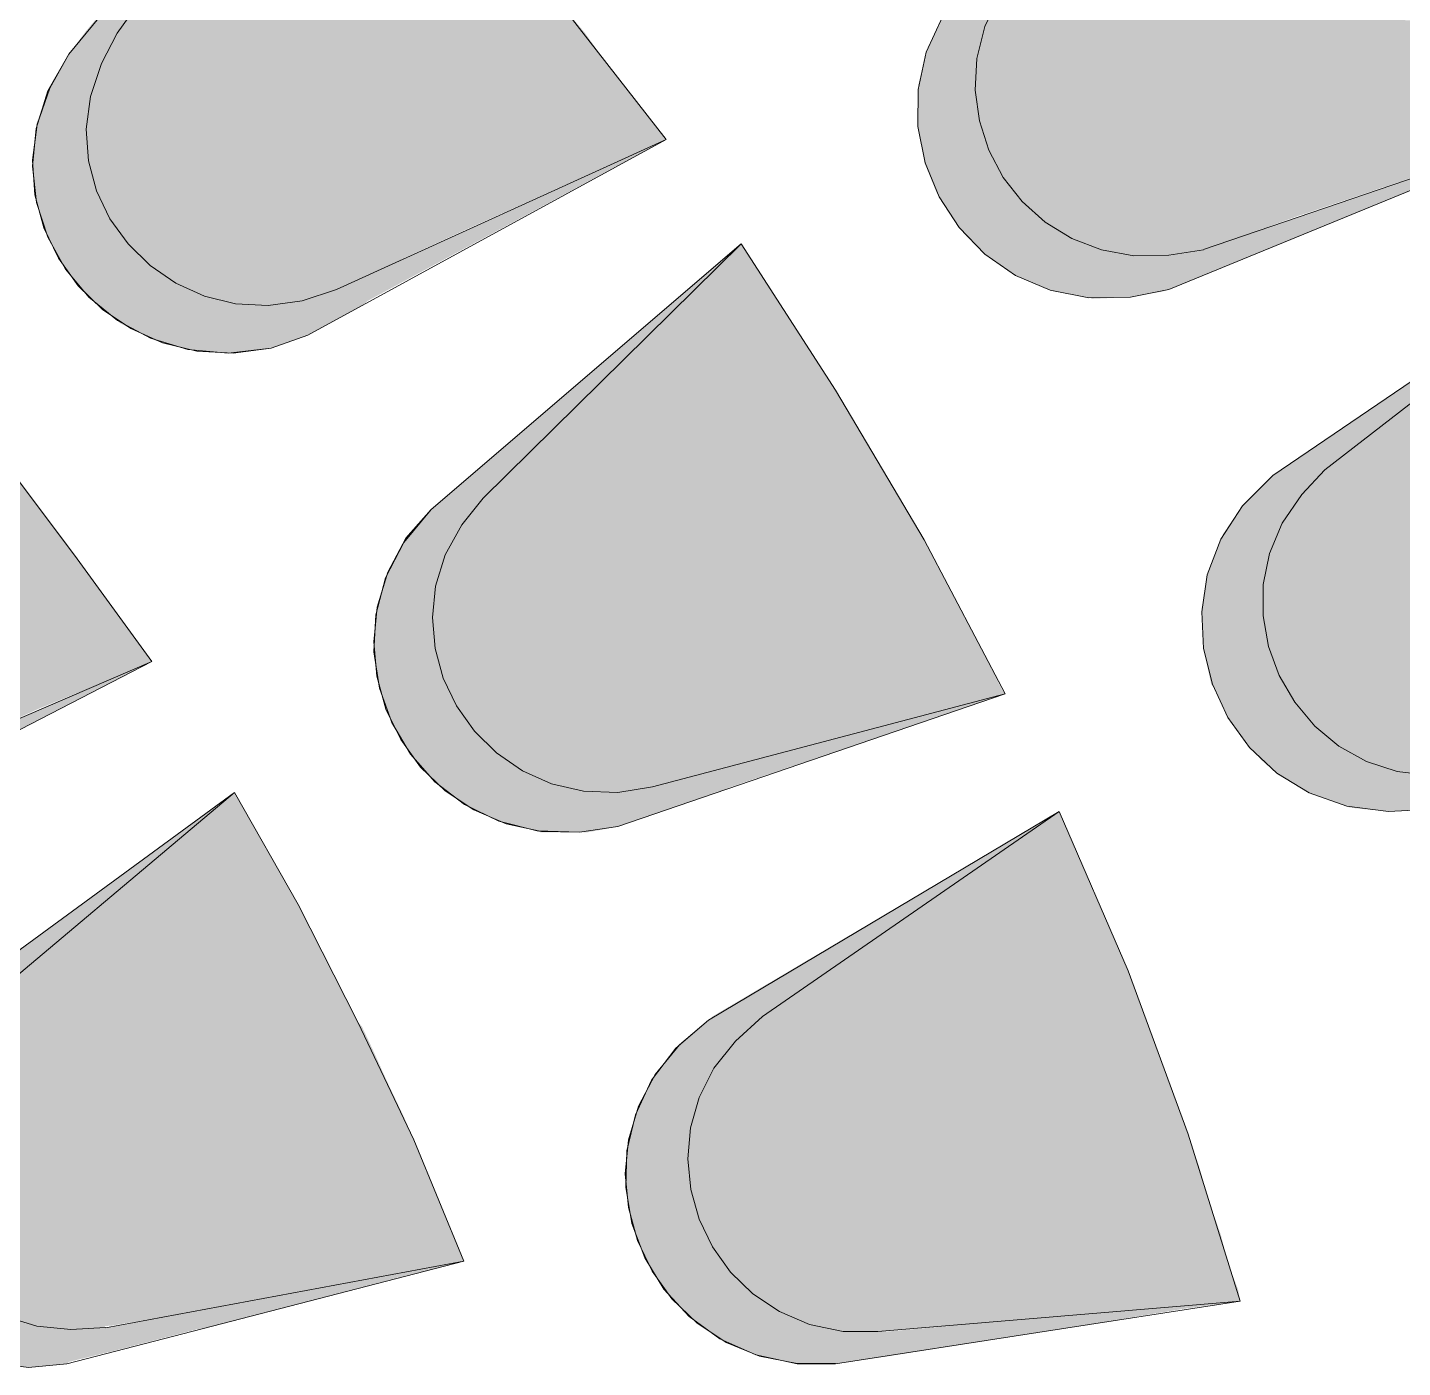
# Model space of a CAD drawing. Extents: x 0 to 245, y -13 to 205.
# Drawn here: x 196.26 to 218.05, y 118.56 to 139.79 of the extents above; entities that cross this region are included whole.
import ezdxf

# ---------------------------------------------------------------- set-up
doc = ezdxf.new("R2010")
doc.units = 0
doc.layers.add('FILL', color=8, linetype='Continuous')
doc.layers.add('GEOMETRY', color=7, linetype='Continuous')

msp = doc.modelspace()

# ---------------------------------------------------------------- hatches: boundary and pattern name
at = {"layer": 'FILL'}
for points in [[(216.362, 145.257), (211.173, 140.507), (210.765, 139.967), (210.502, 139.394), (210.375, 138.805), (210.373, 138.217), (210.488, 137.645), (210.709, 137.107), (211.027, 136.619), (211.433, 136.198), (211.916, 135.861), (212.468, 135.624), (213.079, 135.504), (213.738, 135.518), (214.346, 135.638)], [(201.01, 144.325), (196.92, 139.364), (196.589, 138.783), (196.4, 138.188), (196.343, 137.593), (196.408, 137.013), (196.585, 136.464), (196.864, 135.959), (197.235, 135.515), (197.689, 135.145), (198.214, 134.864), (198.802, 134.688), (199.442, 134.631), (200.124, 134.707), (200.705, 134.914)], [(201.01, 144.325), (197.163, 139.696), (197.683, 139.696)], [(201.01, 144.325), (197.683, 139.696)], [(206.381, 138.013), (204.671, 140.206), (202.902, 142.312), (201.01, 144.325)], [(211.997, 140.747), (211.662, 140.298), (211.431, 139.801), (211.306, 139.296), (211.28, 138.794), (211.345, 138.306), (211.496, 137.842), (211.724, 137.413), (212.024, 137.03), (212.388, 136.704), (212.809, 136.445), (213.28, 136.264), (213.795, 136.172), (214.347, 136.179), (214.896, 136.268)], [(211.662, 140.298), (211.418, 139.786), (219.995, 139.786)], [(198.08, 140.207), (197.684, 139.696), (205.1, 139.696)], [(198.08, 140.207), (204.672, 140.207), (205.1, 139.696)], [(197.165, 139.696), (196.921, 139.364), (197.5, 139.364)], [(197.165, 139.696), (197.684, 139.696), (197.5, 139.364)], [(197.683, 139.696), (197.439, 139.214), (197.261, 138.693), (197.194, 138.177), (197.229, 137.676), (197.358, 137.199), (197.57, 136.757), (197.857, 136.36), (198.208, 136.017), (198.616, 135.737), (199.069, 135.532), (199.56, 135.41), (200.078, 135.382), (200.614, 135.457), (201.162, 135.637)], [(197.683, 139.696), (197.41, 139.184), (205.465, 139.184)], [(197.683, 139.696), (205.099, 139.696), (205.465, 139.184)], [(210.684, 139.786), (210.532, 139.485), (211.357, 139.485)], [(210.684, 139.786), (211.417, 139.786), (211.357, 139.485)], [(211.418, 139.786), (211.296, 139.245), (220.3, 139.245)], [(211.418, 139.786), (219.995, 139.786), (220.3, 139.245)], [(210.532, 139.486), (210.471, 139.246), (211.296, 139.246)], [(210.532, 139.486), (211.357, 139.486), (211.296, 139.246)], [(196.921, 139.364), (196.616, 138.824), (196.42, 138.251), (196.345, 137.684), (196.383, 137.135), (196.522, 136.613), (196.754, 136.131), (197.067, 135.697), (197.454, 135.322), (197.902, 135.018), (198.404, 134.794), (198.948, 134.66), (199.525, 134.628), (200.125, 134.707), (200.706, 134.914)], [(196.829, 139.214), (196.616, 138.824), (197.318, 138.824)], [(196.921, 139.364), (196.829, 139.214), (197.44, 139.214)], [(196.829, 139.214), (197.439, 139.214), (197.318, 138.824)], [(196.921, 139.364), (197.5, 139.364), (197.44, 139.214)], [(210.471, 139.245), (210.379, 138.884), (211.295, 138.884)], [(210.471, 139.245), (211.295, 139.245), (211.295, 138.884)], [(211.296, 139.245), (211.296, 138.704), (220.635, 138.704)], [(211.296, 139.245), (220.3, 139.245), (220.635, 138.704)], [(197.41, 139.185), (197.257, 138.674), (205.863, 138.674)], [(197.41, 139.185), (205.466, 139.185), (205.863, 138.674)], [(196.616, 138.824), (196.554, 138.674), (197.257, 138.674)], [(196.616, 138.824), (197.318, 138.824), (197.257, 138.674)], [(210.38, 138.884), (210.38, 138.704), (211.296, 138.704)], [(210.38, 138.884), (211.296, 138.884), (211.296, 138.704)], [(196.554, 138.674), (196.402, 138.253), (197.225, 138.253)], [(196.554, 138.674), (197.256, 138.674), (197.225, 138.253)], [(197.256, 138.674), (197.194, 138.134), (206.288, 138.134)], [(197.256, 138.674), (205.862, 138.674), (206.288, 138.134)], [(210.38, 138.704), (210.38, 138.282), (211.358, 138.282)], [(210.38, 138.704), (211.296, 138.704), (211.358, 138.282)], [(211.296, 138.704), (211.358, 138.312), (220.879, 138.312)], [(211.296, 138.704), (220.635, 138.704), (220.879, 138.312)], [(196.402, 138.134), (196.341, 137.653), (197.256, 137.653)], [(196.402, 138.253), (196.402, 138.134), (197.195, 138.134)], [(196.402, 138.253), (197.225, 138.253), (197.195, 138.134)], [(196.402, 138.134), (197.195, 138.134), (197.256, 137.653)], [(197.195, 138.134), (197.225, 138.013), (206.382, 138.013)], [(197.195, 138.134), (206.289, 138.134), (206.382, 138.013)], [(210.38, 138.282), (210.38, 138.163), (211.388, 138.163)], [(210.38, 138.282), (211.358, 138.282), (211.388, 138.163)], [(210.38, 138.163), (210.472, 137.682), (211.57, 137.682)], [(210.38, 138.163), (211.388, 138.163), (211.57, 137.682)], [(211.357, 138.314), (211.387, 138.164), (220.421, 138.164)], [(211.357, 138.314), (220.878, 138.314), (220.421, 138.164)], [(211.387, 138.163), (211.57, 137.652), (218.924, 137.652)], [(211.387, 138.163), (220.421, 138.163), (218.924, 137.652)], [(220.879, 138.313), (214.347, 135.638)], [(220.787, 138.282), (214.896, 136.268), (215.904, 136.268)], [(220.879, 138.313), (214.897, 136.269)], [(220.787, 138.282), (220.818, 138.282), (215.904, 136.268)], [(197.225, 138.013), (197.256, 137.562), (205.374, 137.562)], [(197.225, 138.013), (206.381, 138.013), (205.374, 137.562)], [(206.381, 138.013), (200.705, 134.914)], [(206.381, 138.013), (201.162, 135.638)], [(206.381, 138.013), (205.587, 137.653), (205.709, 137.653)], [(210.471, 137.682), (210.471, 137.653), (211.57, 137.653)], [(210.471, 137.682), (211.57, 137.682), (211.57, 137.653)], [(196.342, 137.653), (196.372, 137.592), (197.257, 137.592)], [(196.342, 137.653), (197.257, 137.653), (197.257, 137.592)], [(196.372, 137.592), (196.402, 137.05), (197.41, 137.05)], [(196.372, 137.592), (197.257, 137.592), (197.41, 137.05)], [(197.256, 137.562), (197.439, 137.05), (204.245, 137.05)], [(197.256, 137.562), (205.374, 137.562), (204.245, 137.05)], [(205.588, 137.653), (201.163, 135.638), (201.987, 135.638)], [(205.588, 137.653), (205.71, 137.653), (201.987, 135.638)], [(210.471, 137.653), (210.655, 137.201), (211.874, 137.201)], [(210.471, 137.653), (211.57, 137.653), (211.874, 137.201)], [(211.57, 137.653), (211.875, 137.201), (217.583, 137.201)], [(211.57, 137.653), (218.924, 137.653), (217.583, 137.201)], [(196.402, 137.05), (197.41, 137.05)], [(196.402, 137.05), (197.41, 137.05)], [(196.402, 137.05), (196.554, 136.57), (197.683, 136.57)], [(196.402, 137.05), (197.41, 137.05), (197.683, 136.57)], [(197.439, 137.05), (197.713, 136.57), (203.176, 136.57)], [(197.439, 137.05), (204.246, 137.05), (203.176, 136.57)], [(210.655, 137.2), (210.684, 137.139), (211.935, 137.139)], [(210.655, 137.2), (211.875, 137.2), (211.935, 137.139)], [(210.684, 137.14), (210.898, 136.811), (212.273, 136.811)], [(210.684, 137.14), (211.935, 137.14), (212.273, 136.811)], [(211.875, 137.2), (212.273, 136.81), (216.422, 136.81)], [(211.875, 137.2), (217.583, 137.2), (216.422, 136.81)], [(210.899, 136.811), (211.019, 136.63), (212.546, 136.63)], [(210.899, 136.811), (212.273, 136.811), (212.546, 136.63)], [(212.273, 136.811), (212.73, 136.48), (215.506, 136.48)], [(212.273, 136.811), (216.421, 136.811), (215.506, 136.48)], [(211.019, 136.63), (211.142, 136.48), (212.73, 136.48)], [(211.019, 136.63), (212.546, 136.63), (212.73, 136.48)], [(221.795, 136.63), (215.996, 132.692), (215.513, 132.213), (215.169, 131.682), (214.956, 131.116), (214.868, 130.533), (214.897, 129.95), (215.038, 129.385), (215.282, 128.857), (215.624, 128.382), (216.056, 127.978), (216.572, 127.663), (217.165, 127.455), (217.828, 127.372), (218.438, 127.401)], [(221.795, 136.63), (216.149, 132.781), (216.82, 132.781)], [(221.795, 136.63), (216.82, 132.781)], [(196.554, 136.57), (196.584, 136.48), (197.775, 136.48)], [(196.554, 136.57), (197.683, 136.57), (197.775, 136.48)], [(196.585, 136.48), (196.768, 136.149), (198.05, 136.149)], [(196.585, 136.48), (197.775, 136.48), (198.05, 136.149)], [(197.714, 136.57), (198.08, 136.149), (202.261, 136.149)], [(197.714, 136.57), (203.177, 136.57), (202.261, 136.149)], [(211.142, 136.48), (211.357, 136.269), (213.247, 136.269)], [(211.142, 136.48), (212.73, 136.48), (213.247, 136.269)], [(212.73, 136.48), (213.248, 136.269), (214.897, 136.269)], [(212.73, 136.48), (215.506, 136.48), (214.897, 136.269)], [(198.233, 129.745), (197.011, 131.429), (195.76, 133.082), (194.418, 134.644), (193.014, 136.179)], [(207.572, 136.36), (202.659, 132.152), (202.227, 131.63), (201.937, 131.069), (201.782, 130.487), (201.752, 129.9), (201.839, 129.325), (202.035, 128.779), (202.33, 128.278), (202.717, 127.839), (203.187, 127.479), (203.731, 127.215), (204.341, 127.064), (205.009, 127.042), (205.618, 127.131)], [(207.572, 136.36), (202.872, 132.333), (203.482, 132.333)], [(207.572, 136.36), (203.482, 132.333)], [(207.572, 136.36), (205.221, 134.045), (209.067, 134.045)], [(211.753, 129.236), (210.472, 131.672), (209.067, 134.045), (207.572, 136.36)], [(211.357, 136.269), (211.448, 136.179), (213.706, 136.179)], [(211.357, 136.269), (213.248, 136.269), (213.706, 136.179)], [(211.448, 136.179), (213.797, 136.179)], [(211.448, 136.179), (213.797, 136.179)], [(211.478, 136.179), (213.796, 136.179)], [(211.478, 136.179), (213.796, 136.179)], [(211.478, 136.179), (211.966, 135.849), (214.867, 135.849)], [(211.478, 136.179), (215.661, 136.179), (214.867, 135.849)], [(213.248, 136.269), (214.896, 136.269)], [(213.248, 136.269), (214.896, 136.269)], [(213.248, 136.269), (213.797, 136.179), (214.347, 136.179)], [(213.248, 136.269), (214.896, 136.269), (214.347, 136.179)], [(214.346, 136.179), (213.796, 136.179), (215.66, 136.179)], [(213.797, 136.179), (214.347, 136.179)], [(214.897, 136.269), (214.346, 136.179), (215.661, 136.179)], [(214.346, 136.179), (215.66, 136.179)], [(214.897, 136.269), (215.904, 136.269), (215.661, 136.179)], [(196.767, 136.149), (196.889, 135.939), (198.324, 135.939)], [(196.767, 136.149), (198.049, 136.149), (198.324, 135.939)], [(198.08, 136.149), (198.508, 135.788), (201.529, 135.788)], [(198.08, 136.149), (202.261, 136.149), (201.529, 135.788)], [(196.889, 135.939), (196.982, 135.819), (198.476, 135.819)], [(196.889, 135.939), (198.324, 135.939), (198.476, 135.819)], [(196.982, 135.819), (197.195, 135.578), (198.964, 135.578)], [(196.982, 135.819), (198.476, 135.819), (198.964, 135.578)], [(198.508, 135.787), (198.812, 135.638), (201.194, 135.638)], [(198.508, 135.787), (201.529, 135.787), (201.194, 135.638)], [(211.966, 135.849), (212.486, 135.638), (214.346, 135.638)], [(211.966, 135.849), (214.866, 135.849), (214.346, 135.638)], [(197.195, 135.577), (197.257, 135.487), (199.301, 135.487)], [(197.195, 135.577), (198.965, 135.577), (199.301, 135.487)], [(198.812, 135.638), (199.026, 135.548), (200.948, 135.548)], [(198.812, 135.638), (201.193, 135.638), (200.948, 135.548)], [(199.026, 135.548), (199.362, 135.457), (200.674, 135.457)], [(199.026, 135.548), (200.948, 135.548), (200.674, 135.457)], [(201.163, 135.638), (200.614, 135.456), (201.652, 135.456)], [(201.163, 135.638), (201.987, 135.638), (201.652, 135.456)], [(212.486, 135.638), (212.515, 135.607), (214.256, 135.607)], [(212.486, 135.638), (214.346, 135.638), (214.256, 135.607)], [(212.515, 135.607), (213.096, 135.518), (213.737, 135.518)], [(212.515, 135.607), (214.255, 135.607), (213.737, 135.518)], [(213.096, 135.518), (213.737, 135.518), (213.126, 135.488)], [(197.256, 135.488), (197.347, 135.427), (199.514, 135.427)], [(197.256, 135.488), (199.301, 135.488), (199.514, 135.427)], [(197.347, 135.427), (197.409, 135.367), (200.062, 135.367)], [(197.347, 135.427), (199.514, 135.427), (200.062, 135.367)], [(197.41, 135.367), (197.745, 135.096), (201.041, 135.096)], [(197.41, 135.367), (201.529, 135.367), (201.041, 135.096)], [(199.362, 135.457), (199.546, 135.427), (200.338, 135.427)], [(199.362, 135.457), (200.674, 135.457), (200.338, 135.427)], [(199.546, 135.427), (200.338, 135.427), (200.125, 135.367)], [(200.4, 135.427), (200.062, 135.367), (201.529, 135.367)], [(200.614, 135.457), (200.4, 135.427), (201.621, 135.427)], [(200.4, 135.427), (201.621, 135.427), (201.529, 135.367)], [(200.614, 135.457), (201.652, 135.457), (201.621, 135.427)], [(197.745, 135.096), (198.111, 134.914), (200.706, 134.914)], [(197.745, 135.096), (201.041, 135.096), (200.706, 134.914)], [(198.111, 134.914), (198.294, 134.827), (200.43, 134.827)], [(198.111, 134.914), (200.706, 134.914), (200.43, 134.827)], [(198.294, 134.827), (198.722, 134.707), (200.125, 134.707)], [(198.294, 134.827), (200.431, 134.827), (200.125, 134.707)], [(198.721, 134.707), (198.905, 134.677), (199.789, 134.677)], [(198.721, 134.707), (200.124, 134.707), (199.789, 134.677)], [(198.905, 134.677), (199.79, 134.677), (199.514, 134.645)], [(205.221, 134.044), (203.482, 132.332), (210.075, 132.332)], [(205.221, 134.044), (209.067, 134.044), (210.075, 132.332)], [(218.622, 134.195), (216.82, 132.782), (223.717, 132.782)], [(190.664, 133.082), (189.597, 131.608), (196.89, 131.608)], [(190.664, 133.082), (195.761, 133.082), (196.89, 131.608)], [(215.996, 132.693), (215.69, 132.392), (216.454, 132.392)], [(216.82, 132.781), (216.454, 132.391), (216.144, 131.937), (215.943, 131.457), (215.844, 130.964), (215.84, 130.469), (215.927, 129.985), (216.096, 129.525), (216.342, 129.1), (216.659, 128.724), (217.039, 128.407), (217.477, 128.163), (217.965, 128.004), (218.499, 127.942), (219.048, 127.972)], [(216.148, 132.781), (215.996, 132.692), (216.727, 132.692)], [(215.996, 132.693), (216.728, 132.693), (216.454, 132.392)], [(216.148, 132.781), (216.82, 132.781), (216.727, 132.692)], [(216.82, 132.781), (216.454, 132.391), (223.901, 132.391)], [(216.82, 132.781), (223.716, 132.781), (223.901, 132.391)], [(202.872, 132.332), (202.659, 132.151), (203.329, 132.151)], [(203.482, 132.332), (203.146, 131.91), (202.884, 131.433), (202.731, 130.939), (202.679, 130.442), (202.721, 129.953), (202.851, 129.482), (203.062, 129.041), (203.345, 128.643), (203.695, 128.297), (204.105, 128.016), (204.566, 127.81), (205.073, 127.692), (205.618, 127.673), (206.168, 127.762)], [(202.872, 132.332), (203.482, 132.332), (203.329, 132.151)], [(203.482, 132.332), (203.146, 131.91), (210.319, 131.91)], [(203.482, 132.332), (210.075, 132.332), (210.319, 131.91)], [(215.538, 132.241), (215.324, 131.939), (216.148, 131.939)], [(215.69, 132.392), (215.538, 132.242), (216.362, 132.242)], [(215.538, 132.241), (216.362, 132.241), (216.148, 131.939)], [(215.69, 132.392), (216.454, 132.392), (216.362, 132.242)], [(216.454, 132.392), (216.148, 131.94), (224.114, 131.94)], [(216.454, 132.392), (223.901, 132.392), (224.114, 131.94)], [(202.659, 132.152), (202.261, 131.7), (201.973, 131.161), (201.805, 130.608), (201.749, 130.055), (201.798, 129.512), (201.943, 128.993), (202.177, 128.509), (202.492, 128.073), (202.881, 127.698), (203.335, 127.394), (203.846, 127.175), (204.406, 127.053), (205.009, 127.04), (205.618, 127.131)], [(202.659, 132.152), (202.445, 131.911), (203.146, 131.911)], [(202.659, 132.152), (203.329, 132.152), (203.146, 131.911)], [(202.445, 131.91), (202.26, 131.699), (203.025, 131.699)], [(202.445, 131.91), (203.146, 131.91), (203.025, 131.699)], [(203.147, 131.91), (203.025, 131.671), (210.471, 131.671)], [(203.147, 131.91), (210.319, 131.91), (210.471, 131.671)], [(215.324, 131.94), (215.203, 131.761), (216.056, 131.761)], [(215.324, 131.94), (216.148, 131.94), (216.056, 131.761)], [(216.148, 131.94), (216.056, 131.671), (224.205, 131.671)], [(216.148, 131.94), (224.114, 131.94), (224.205, 131.671)], [(189.596, 131.609), (189.474, 131.429), (197.011, 131.429)], [(189.596, 131.609), (196.889, 131.609), (197.011, 131.429)], [(202.26, 131.699), (202.109, 131.428), (202.871, 131.428)], [(202.26, 131.699), (203.025, 131.699), (202.871, 131.428)], [(203.025, 131.671), (202.872, 131.4), (210.593, 131.4)], [(203.025, 131.671), (210.471, 131.671), (210.593, 131.4)], [(215.203, 131.761), (215.08, 131.429), (215.933, 131.429)], [(215.203, 131.761), (216.057, 131.761), (215.933, 131.429)], [(216.056, 131.671), (215.933, 131.429), (224.327, 131.429)], [(216.056, 131.671), (224.204, 131.671), (224.327, 131.429)], [(189.474, 131.429), (189.289, 131.128), (197.225, 131.128)], [(189.474, 131.429), (197.011, 131.429), (197.225, 131.128)], [(202.109, 131.429), (201.987, 131.159), (202.811, 131.159)], [(202.109, 131.429), (202.872, 131.429), (202.811, 131.159)], [(202.872, 131.4), (202.719, 130.888), (210.869, 130.888)], [(202.872, 131.4), (210.594, 131.4), (210.869, 130.888)], [(215.08, 131.429), (214.989, 131.189), (215.904, 131.189)], [(215.08, 131.429), (215.934, 131.429), (215.904, 131.189)], [(215.933, 131.429), (215.842, 130.888), (224.54, 130.888)], [(215.933, 131.429), (224.328, 131.429), (224.54, 130.888)], [(201.987, 131.159), (201.896, 130.888), (202.718, 130.888)], [(201.987, 131.159), (202.811, 131.159), (202.718, 130.888)], [(214.989, 131.189), (214.927, 130.888), (215.843, 130.888)], [(214.989, 131.189), (215.904, 131.189), (215.843, 130.888)], [(189.29, 131.128), (189.108, 130.618), (197.591, 130.618)], [(189.29, 131.128), (197.226, 131.128), (197.591, 130.618)], [(201.896, 130.888), (201.803, 130.587), (202.718, 130.587)], [(201.896, 130.888), (202.718, 130.888), (202.718, 130.587)], [(202.718, 130.888), (202.687, 130.318), (211.172, 130.318)], [(202.718, 130.888), (210.868, 130.888), (211.172, 130.318)], [(214.927, 130.888), (214.866, 130.587), (215.842, 130.587)], [(214.927, 130.888), (215.842, 130.888), (215.842, 130.587)], [(215.843, 130.888), (215.843, 130.318), (224.786, 130.318)], [(215.843, 130.888), (224.541, 130.888), (224.786, 130.318)], [(189.108, 130.618), (189.046, 130.076), (197.989, 130.076)], [(189.108, 130.618), (197.59, 130.618), (197.989, 130.076)], [(201.803, 130.587), (201.774, 130.347), (202.687, 130.347)], [(201.803, 130.587), (202.718, 130.587), (202.687, 130.347)], [(214.867, 130.587), (214.896, 130.317), (215.843, 130.317)], [(214.867, 130.587), (215.843, 130.587), (215.843, 130.317)], [(201.774, 130.347), (201.742, 129.956), (202.75, 129.956)], [(201.774, 130.347), (202.687, 130.347), (202.75, 129.956)], [(202.687, 130.318), (202.749, 129.776), (211.448, 129.776)], [(202.687, 130.318), (211.172, 130.318), (211.448, 129.776)], [(214.897, 130.318), (214.897, 129.988), (215.933, 129.988)], [(214.897, 130.318), (215.842, 130.318), (215.933, 129.988)], [(215.843, 130.318), (215.996, 129.808), (224.999, 129.808)], [(215.843, 130.318), (224.786, 130.318), (224.999, 129.808)], [(189.047, 130.076), (189.077, 129.745), (198.234, 129.745)], [(189.047, 130.076), (197.989, 130.076), (198.234, 129.745)], [(201.743, 129.957), (201.774, 129.808), (202.75, 129.808)], [(201.743, 129.957), (202.75, 129.957), (202.75, 129.808)], [(214.897, 129.988), (214.927, 129.808), (215.996, 129.808)], [(214.897, 129.988), (215.933, 129.988), (215.996, 129.808)], [(189.077, 129.745), (189.108, 129.507), (197.683, 129.507)], [(189.077, 129.745), (198.233, 129.745), (197.683, 129.507)], [(198.233, 129.745), (192.464, 126.769)], [(198.233, 129.745), (192.922, 127.461)], [(197.927, 129.626), (192.922, 127.461), (193.808, 127.461)], [(197.927, 129.626), (197.989, 129.626), (193.808, 127.461)], [(198.233, 129.745), (197.926, 129.626), (197.989, 129.626)], [(201.774, 129.808), (201.834, 129.386), (202.903, 129.386)], [(201.774, 129.808), (202.75, 129.808), (202.903, 129.386)], [(202.75, 129.776), (202.934, 129.265), (211.724, 129.265)], [(202.75, 129.776), (211.448, 129.776), (211.724, 129.265)], [(214.927, 129.808), (215.018, 129.386), (216.178, 129.386)], [(214.927, 129.808), (215.995, 129.808), (216.178, 129.386)], [(215.996, 129.808), (216.21, 129.294), (225.213, 129.294)], [(215.996, 129.808), (224.999, 129.808), (225.213, 129.294)], [(189.108, 129.507), (189.26, 128.994), (196.432, 128.994)], [(189.108, 129.507), (197.683, 129.507), (196.432, 128.994)], [(201.834, 129.386), (201.865, 129.294), (202.934, 129.294)], [(201.834, 129.386), (202.903, 129.386), (202.934, 129.294)], [(201.865, 129.294), (202.016, 128.814), (203.208, 128.814)], [(201.865, 129.294), (202.933, 129.294), (203.208, 128.814)], [(202.933, 129.265), (202.963, 129.236), (211.752, 129.236)], [(202.933, 129.265), (211.723, 129.265), (211.752, 129.236)], [(202.964, 129.236), (203.238, 128.784), (210.106, 128.784)], [(202.964, 129.236), (211.753, 129.236), (210.106, 128.784)], [(211.753, 129.236), (205.618, 127.131)], [(211.753, 129.236), (206.168, 127.762)], [(211.753, 129.236), (210.167, 128.814), (210.532, 128.814)], [(215.019, 129.386), (215.08, 129.294), (216.209, 129.294)], [(215.019, 129.386), (216.178, 129.386), (216.209, 129.294)], [(215.08, 129.294), (215.294, 128.845), (216.545, 128.845)], [(215.08, 129.294), (216.21, 129.294), (216.545, 128.845)], [(216.21, 129.294), (216.332, 129.145), (225.274, 129.145)], [(216.21, 129.294), (225.213, 129.294), (225.274, 129.145)], [(189.26, 128.994), (196.432, 128.994), (195.303, 128.483)], [(216.332, 129.145), (216.545, 128.845), (223.717, 128.845)], [(216.332, 129.145), (225.274, 129.145), (223.717, 128.845)], [(202.016, 128.814), (202.016, 128.784), (203.238, 128.784)], [(202.016, 128.814), (203.207, 128.814), (203.238, 128.784)], [(202.016, 128.783), (202.26, 128.393), (203.574, 128.393)], [(202.016, 128.783), (203.238, 128.783), (203.574, 128.393)], [(203.238, 128.783), (203.605, 128.364), (208.549, 128.364)], [(203.238, 128.783), (210.106, 128.783), (208.549, 128.364)], [(210.167, 128.814), (206.168, 127.762), (207.419, 127.762)], [(210.167, 128.814), (210.532, 128.814), (207.419, 127.762)], [(215.294, 128.845), (216.545, 128.845)], [(215.294, 128.845), (216.545, 128.845)], [(215.294, 128.845), (215.568, 128.484), (216.943, 128.484)], [(215.294, 128.845), (216.545, 128.845), (216.943, 128.484)], [(216.545, 128.845), (216.943, 128.484), (221.764, 128.484)], [(216.545, 128.845), (223.717, 128.845), (221.764, 128.484)], [(202.26, 128.394), (202.323, 128.273), (203.757, 128.273)], [(202.26, 128.394), (203.573, 128.394), (203.757, 128.273)], [(203.605, 128.364), (204.062, 128.032), (207.297, 128.032)], [(203.605, 128.364), (208.548, 128.364), (207.297, 128.032)], [(215.568, 128.484), (215.661, 128.365), (217.156, 128.365)], [(215.568, 128.484), (216.943, 128.484), (217.156, 128.365)], [(215.661, 128.364), (215.811, 128.182), (217.431, 128.182)], [(215.661, 128.364), (217.156, 128.364), (217.431, 128.182)], [(216.943, 128.484), (217.43, 128.183), (220.267, 128.183)], [(216.943, 128.484), (221.763, 128.484), (220.267, 128.183)], [(202.324, 128.273), (202.505, 128.063), (204.032, 128.063)], [(202.324, 128.273), (203.758, 128.273), (204.032, 128.063)], [(215.812, 128.183), (216.025, 128.003), (217.948, 128.003)], [(215.812, 128.183), (217.43, 128.183), (217.948, 128.003)], [(217.43, 128.183), (217.948, 128.003), (219.323, 128.003)], [(217.43, 128.183), (220.267, 128.183), (219.323, 128.003)], [(202.505, 128.063), (202.718, 127.823), (204.52, 127.823)], [(202.505, 128.063), (204.031, 128.063), (204.52, 127.823)], [(204.062, 128.032), (204.582, 127.822), (206.413, 127.822)], [(204.062, 128.032), (207.297, 128.032), (206.413, 127.822)], [(216.025, 128.003), (216.087, 127.942), (218.407, 127.942)], [(216.025, 128.003), (217.948, 128.003), (218.407, 127.942)], [(216.088, 127.943), (218.499, 127.943)], [(216.088, 127.943), (218.499, 127.943)], [(216.118, 127.943), (216.636, 127.642), (219.351, 127.642)], [(216.118, 127.943), (220.513, 127.943), (219.351, 127.642)], [(217.948, 128.003), (218.285, 127.973), (219.048, 127.973)], [(217.948, 128.003), (219.323, 128.003), (219.048, 127.973)], [(199.546, 127.673), (194.327, 123.853), (193.862, 123.375), (193.532, 122.847), (193.331, 122.286), (193.252, 121.709), (193.289, 121.132), (193.436, 120.574), (193.687, 120.051), (194.035, 119.581), (194.475, 119.18), (194.999, 118.865), (195.603, 118.655), (196.279, 118.565), (196.89, 118.623)], [(199.546, 127.673), (194.479, 123.974), (195.151, 123.974)], [(199.546, 127.673), (195.151, 123.974)], [(199.546, 127.673), (197.41, 125.899), (200.552, 125.899)], [(203.176, 120.246), (202.384, 122.171), (201.497, 124.034), (200.551, 125.898), (199.545, 127.673)], [(202.718, 127.822), (204.549, 127.822)], [(202.718, 127.822), (204.549, 127.822)], [(202.75, 127.822), (202.903, 127.702), (205.07, 127.702)], [(202.75, 127.822), (204.55, 127.822), (205.07, 127.702)], [(202.903, 127.702), (202.933, 127.673), (205.618, 127.673)], [(202.903, 127.702), (205.07, 127.702), (205.618, 127.673)], [(202.933, 127.673), (203.238, 127.461), (206.565, 127.461)], [(202.933, 127.673), (207.175, 127.673), (206.565, 127.461)], [(204.582, 127.822), (204.794, 127.761), (206.228, 127.761)], [(204.582, 127.822), (206.413, 127.822), (206.228, 127.761)], [(204.794, 127.762), (205.1, 127.673), (205.772, 127.673)], [(204.794, 127.762), (206.229, 127.762), (205.772, 127.673)], [(205.099, 127.673), (205.772, 127.673), (205.679, 127.673)], [(205.802, 127.702), (205.617, 127.673), (207.175, 127.673)], [(205.802, 127.702), (207.266, 127.702), (207.175, 127.673)], [(206.168, 127.762), (205.803, 127.702), (207.267, 127.702)], [(206.168, 127.762), (207.419, 127.762), (207.267, 127.702)], [(203.238, 127.461), (203.788, 127.191), (205.802, 127.191)], [(203.238, 127.461), (206.565, 127.461), (205.802, 127.191)], [(216.635, 127.642), (217.216, 127.431), (218.589, 127.431)], [(216.635, 127.642), (219.351, 127.642), (218.589, 127.431)], [(212.608, 127.372), (207.053, 124.065), (206.535, 123.62), (206.151, 123.115), (205.895, 122.567), (205.762, 121.995), (205.746, 121.415), (205.841, 120.845), (206.044, 120.303), (206.347, 119.807), (206.745, 119.373), (207.233, 119.019), (207.806, 118.764), (208.457, 118.623), (209.067, 118.623)], [(212.608, 127.372), (207.115, 124.123), (207.908, 124.123)], [(212.608, 127.372), (207.908, 124.123)], [(212.608, 127.372), (208.945, 124.845), (213.706, 124.845)], [(215.476, 119.616), (214.653, 122.261), (213.705, 124.845), (212.608, 127.372)], [(217.216, 127.431), (217.49, 127.402), (218.437, 127.402)], [(217.216, 127.431), (218.589, 127.431), (218.437, 127.402)], [(217.491, 127.402), (218.437, 127.402), (217.827, 127.373)], [(203.788, 127.192), (204.062, 127.13), (205.618, 127.13)], [(203.788, 127.192), (205.803, 127.192), (205.618, 127.13)], [(204.062, 127.13), (204.398, 127.039), (205.129, 127.039)], [(204.062, 127.13), (205.618, 127.13), (205.129, 127.039)], [(204.398, 127.041), (205.129, 127.041), (205.008, 127.041)], [(197.41, 125.899), (195.243, 124.035), (201.498, 124.035)], [(197.41, 125.899), (200.552, 125.899), (201.498, 124.035)], [(208.945, 124.845), (207.908, 124.123), (213.951, 124.123)], [(208.945, 124.845), (213.706, 124.845), (213.951, 124.123)], [(195.151, 123.974), (194.784, 123.583), (194.488, 123.121), (194.3, 122.636), (194.214, 122.141), (194.222, 121.647), (194.32, 121.166), (194.499, 120.71), (194.755, 120.292), (195.08, 119.921), (195.469, 119.612), (195.914, 119.374), (196.411, 119.221), (196.951, 119.164), (197.5, 119.195)], [(195.151, 123.974), (194.784, 123.583), (201.742, 123.583)], [(195.243, 124.034), (195.151, 123.973), (201.558, 123.973)], [(195.151, 123.974), (201.558, 123.974), (201.742, 123.583)], [(195.243, 124.034), (201.498, 124.034), (201.558, 123.973)], [(207.053, 124.066), (206.595, 123.673), (206.211, 123.206), (205.943, 122.701), (205.787, 122.172), (205.736, 121.632), (205.785, 121.096), (205.928, 120.577), (206.16, 120.091), (206.475, 119.65), (206.868, 119.269), (207.333, 118.961), (207.864, 118.742), (208.456, 118.625), (209.067, 118.625)], [(207.053, 124.066), (206.657, 123.734), (207.48, 123.734)], [(207.908, 124.124), (207.481, 123.733), (207.14, 123.304), (206.904, 122.842), (206.768, 122.36), (206.726, 121.87), (206.773, 121.384), (206.905, 120.915), (207.116, 120.475), (207.402, 120.076), (207.757, 119.73), (208.177, 119.449), (208.656, 119.247), (209.19, 119.134), (209.739, 119.134)], [(207.115, 124.124), (207.053, 124.065), (207.845, 124.065)], [(207.053, 124.066), (207.846, 124.066), (207.48, 123.734)], [(207.115, 124.124), (207.908, 124.124), (207.845, 124.065)], [(207.908, 124.124), (207.481, 123.733), (214.103, 123.733)], [(207.908, 124.124), (213.95, 124.124), (214.103, 123.733)], [(194.784, 123.583), (194.478, 123.103), (201.957, 123.103)], [(194.784, 123.583), (201.742, 123.583), (201.957, 123.103)], [(206.595, 123.673), (206.288, 123.313), (207.144, 123.313)], [(206.657, 123.734), (206.595, 123.673), (207.419, 123.673)], [(206.595, 123.673), (207.418, 123.673), (207.144, 123.313)], [(206.657, 123.734), (207.481, 123.734), (207.419, 123.673)], [(207.481, 123.734), (207.144, 123.313), (214.255, 123.313)], [(207.481, 123.734), (214.103, 123.734), (214.255, 123.313)], [(206.289, 123.313), (206.199, 123.193), (207.083, 123.193)], [(206.289, 123.313), (207.144, 123.313), (207.083, 123.193)], [(207.144, 123.313), (206.9, 122.802), (214.439, 122.802)], [(207.144, 123.313), (214.255, 123.313), (214.439, 122.802)], [(194.478, 123.103), (194.295, 122.591), (202.201, 122.591)], [(194.478, 123.103), (201.957, 123.103), (202.201, 122.591)], [(206.199, 123.193), (206.015, 122.833), (206.9, 122.833)], [(206.199, 123.193), (207.083, 123.193), (206.9, 122.833)], [(205.924, 122.652), (205.831, 122.29), (206.747, 122.29)], [(206.015, 122.832), (205.924, 122.651), (206.869, 122.651)], [(205.924, 122.652), (206.87, 122.652), (206.747, 122.29)], [(206.015, 122.832), (206.9, 122.832), (206.869, 122.651)], [(206.9, 122.802), (206.748, 122.261), (214.653, 122.261)], [(206.9, 122.802), (214.439, 122.802), (214.653, 122.261)], [(194.296, 122.591), (194.234, 122.171), (202.385, 122.171)], [(194.296, 122.591), (202.201, 122.591), (202.385, 122.171)], [(205.832, 122.289), (205.771, 122.082), (206.748, 122.082)], [(205.832, 122.289), (206.748, 122.289), (206.748, 122.082)], [(206.748, 122.261), (214.653, 122.261)], [(206.748, 122.261), (214.653, 122.261)], [(206.748, 122.261), (206.748, 121.721), (214.835, 121.721)], [(206.748, 122.261), (214.653, 122.261), (214.835, 121.721)], [(194.234, 122.171), (194.205, 122.02), (202.445, 122.02)], [(194.205, 122.02), (194.234, 121.48), (202.659, 121.48)], [(194.205, 122.02), (202.445, 122.02), (202.659, 121.48)], [(194.234, 122.171), (202.384, 122.171), (202.445, 122.02)], [(205.772, 122.082), (205.772, 121.75), (206.748, 121.75)], [(205.772, 122.082), (206.748, 122.082), (206.748, 121.75)], [(205.772, 121.75), (205.741, 121.479), (206.778, 121.479)], [(205.772, 121.75), (206.748, 121.75), (206.778, 121.479)], [(206.748, 121.721), (206.809, 121.178), (214.989, 121.178)], [(206.748, 121.721), (214.835, 121.721), (214.989, 121.178)], [(194.234, 121.48), (194.387, 120.939), (202.872, 120.939)], [(194.234, 121.48), (202.659, 121.48), (202.872, 120.939)], [(205.741, 121.48), (205.771, 121.209), (206.808, 121.209)], [(205.741, 121.48), (206.778, 121.48), (206.808, 121.209)], [(205.772, 121.208), (205.832, 120.879), (206.93, 120.879)], [(205.772, 121.208), (206.808, 121.208), (206.93, 120.879)], [(206.808, 121.178), (207.023, 120.667), (215.171, 120.667)], [(206.808, 121.178), (214.989, 121.178), (215.171, 120.667)], [(194.388, 120.939), (194.632, 120.458), (203.086, 120.458)], [(194.388, 120.939), (202.872, 120.939), (203.086, 120.458)], [(205.832, 120.879), (205.893, 120.667), (206.993, 120.667)], [(205.832, 120.879), (206.931, 120.879), (206.993, 120.667)], [(205.892, 120.667), (206.046, 120.308), (207.237, 120.308)], [(205.892, 120.667), (206.993, 120.667), (207.237, 120.308)], [(207.023, 120.667), (207.328, 120.187), (215.294, 120.187)], [(207.023, 120.667), (215.171, 120.667), (215.294, 120.187)], [(194.631, 120.457), (194.783, 120.246), (203.176, 120.246)], [(194.631, 120.457), (203.085, 120.457), (203.176, 120.246)], [(206.047, 120.308), (206.106, 120.218), (207.298, 120.218)], [(206.047, 120.308), (207.237, 120.308), (207.298, 120.218)], [(194.784, 120.246), (194.998, 120.005), (201.834, 120.005)], [(194.784, 120.246), (203.177, 120.246), (201.834, 120.005)], [(203.176, 120.246), (196.889, 118.624)], [(203.176, 120.246), (197.499, 119.194)], [(201.987, 120.036), (197.5, 119.194), (199.087, 119.194)], [(201.987, 120.036), (202.324, 120.036), (199.087, 119.194)], [(203.176, 120.246), (201.987, 120.036), (202.323, 120.036)], [(206.106, 120.218), (206.35, 119.796), (207.663, 119.796)], [(206.106, 120.218), (207.297, 120.218), (207.663, 119.796)], [(207.328, 120.187), (207.694, 119.796), (215.446, 119.796)], [(207.328, 120.187), (215.294, 120.187), (215.446, 119.796)], [(194.998, 120.005), (195.394, 119.646), (199.912, 119.646)], [(194.998, 120.005), (201.834, 120.005), (199.912, 119.646)], [(195.393, 119.646), (195.913, 119.375), (198.476, 119.375)], [(195.393, 119.646), (199.912, 119.646), (198.476, 119.375)], [(206.35, 119.796), (207.694, 119.796)], [(206.35, 119.796), (207.694, 119.796)], [(206.35, 119.796), (206.657, 119.495), (208.121, 119.495)], [(206.35, 119.796), (207.694, 119.796), (208.121, 119.495)], [(207.694, 119.796), (207.939, 119.616), (215.476, 119.616)], [(207.694, 119.796), (215.446, 119.796), (215.476, 119.616)], [(207.939, 119.616), (208.152, 119.466), (213.646, 119.466)], [(207.939, 119.616), (215.476, 119.616), (213.646, 119.466)], [(209.067, 118.623), (215.476, 119.617)], [(209.739, 119.134), (215.476, 119.616)], [(215.476, 119.616), (213.889, 119.495), (214.591, 119.495)], [(194.205, 119.405), (194.418, 119.225), (196.402, 119.225)], [(194.205, 119.405), (195.852, 119.405), (196.402, 119.225)], [(206.657, 119.495), (206.778, 119.345), (208.457, 119.345)], [(206.657, 119.495), (208.122, 119.495), (208.457, 119.345)], [(208.152, 119.466), (208.671, 119.255), (211.113, 119.255)], [(208.152, 119.466), (213.646, 119.466), (211.113, 119.255)], [(213.889, 119.495), (209.89, 119.134), (212.393, 119.134)], [(213.889, 119.495), (214.591, 119.495), (212.393, 119.134)], [(194.418, 119.226), (194.449, 119.195), (196.585, 119.195)], [(194.418, 119.226), (196.402, 119.226), (196.585, 119.195)], [(194.449, 119.195), (194.51, 119.165), (196.951, 119.165)], [(194.449, 119.195), (196.585, 119.195), (196.951, 119.165)], [(195.913, 119.375), (196.433, 119.226), (197.591, 119.226)], [(195.913, 119.375), (198.476, 119.375), (197.591, 119.226)], [(196.432, 119.226), (197.562, 119.226)], [(196.432, 119.226), (197.59, 119.226), (197.562, 119.226)], [(196.494, 119.226), (197.562, 119.226), (196.982, 119.164)], [(197.5, 119.195), (196.951, 119.165), (198.935, 119.165)], [(197.5, 119.195), (199.087, 119.195), (198.935, 119.165)], [(206.778, 119.345), (206.9, 119.255), (208.639, 119.255)], [(206.778, 119.345), (208.457, 119.345), (208.639, 119.255)], [(206.9, 119.255), (207.083, 119.134), (209.19, 119.134)], [(206.9, 119.255), (208.639, 119.255), (209.19, 119.134)], [(208.671, 119.255), (209.22, 119.134), (209.83, 119.134)], [(208.671, 119.255), (211.113, 119.255), (209.83, 119.134)], [(194.509, 119.164), (194.54, 119.134), (198.812, 119.134)], [(194.509, 119.164), (198.934, 119.164), (198.812, 119.134)], [(194.541, 119.134), (195.059, 118.833), (197.654, 118.833)], [(194.541, 119.134), (198.812, 119.134), (197.654, 118.833)], [(207.083, 119.134), (209.739, 119.134)], [(207.083, 119.134), (209.739, 119.134)], [(207.083, 119.134), (207.298, 118.984), (211.448, 118.984)], [(207.083, 119.134), (212.332, 119.134), (211.448, 118.984)], [(207.297, 118.984), (207.845, 118.746), (209.921, 118.746)], [(207.297, 118.984), (211.447, 118.984), (209.921, 118.746)], [(209.219, 119.134), (209.829, 119.134), (209.799, 119.134)], [(209.89, 119.134), (209.739, 119.134), (212.331, 119.134)], [(209.89, 119.134), (212.393, 119.134), (212.331, 119.134)], [(195.058, 118.833), (195.668, 118.654), (196.92, 118.654)], [(195.058, 118.833), (197.654, 118.833), (196.92, 118.654)], [(207.846, 118.745), (208.456, 118.623), (209.098, 118.623)], [(207.846, 118.745), (209.921, 118.745), (209.098, 118.623)], [(195.669, 118.654), (195.761, 118.623), (196.89, 118.623)], [(195.669, 118.654), (196.921, 118.654), (196.89, 118.623)], [(195.76, 118.624), (196.889, 118.624), (196.279, 118.564)], [(208.457, 118.624), (209.099, 118.624), (209.067, 118.624)]]:
    msp.add_hatch(color=7, dxfattribs=at).paths.add_polyline_path(points)

# ---------------------------------------------------------------- linework, layer by layer
at = {"layer": 'GEOMETRY', "lineweight": 13}
for points in [[(216.362, 145.257), (211.173, 140.507), (210.765, 139.967), (210.502, 139.394), (210.375, 138.805), (210.373, 138.217), (210.488, 137.645), (210.709, 137.107), (211.027, 136.619), (211.433, 136.198), (211.916, 135.861), (212.468, 135.624), (213.079, 135.504), (213.738, 135.518), (214.346, 135.638)], [(201.01, 144.325), (196.92, 139.364), (196.589, 138.783), (196.4, 138.188), (196.343, 137.593), (196.408, 137.013), (196.585, 136.464), (196.864, 135.959), (197.235, 135.515), (197.689, 135.145), (198.214, 134.864), (198.802, 134.688), (199.442, 134.631), (200.124, 134.707), (200.705, 134.914)], [(201.01, 144.325), (197.683, 139.696)], [(206.381, 138.013), (204.671, 140.206), (202.902, 142.312), (201.01, 144.325)], [(211.997, 140.747), (211.662, 140.298), (211.431, 139.801), (211.306, 139.296), (211.28, 138.794), (211.345, 138.306), (211.496, 137.842), (211.724, 137.413), (212.024, 137.03), (212.388, 136.704), (212.809, 136.445), (213.28, 136.264), (213.795, 136.172), (214.347, 136.179), (214.896, 136.268)], [(197.683, 139.696), (197.439, 139.214), (197.261, 138.693), (197.194, 138.177), (197.229, 137.676), (197.358, 137.199), (197.57, 136.757), (197.857, 136.36), (198.208, 136.017), (198.616, 135.737), (199.069, 135.532), (199.56, 135.41), (200.078, 135.382), (200.614, 135.457), (201.162, 135.637)], [(196.921, 139.364), (196.616, 138.824), (196.42, 138.251), (196.345, 137.684), (196.383, 137.135), (196.522, 136.613), (196.754, 136.131), (197.067, 135.697), (197.454, 135.322), (197.902, 135.018), (198.404, 134.794), (198.948, 134.66), (199.525, 134.628), (200.125, 134.707), (200.706, 134.914)], [(220.879, 138.313), (214.347, 135.638)], [(220.879, 138.313), (214.897, 136.269)], [(206.381, 138.013), (200.705, 134.914)], [(206.381, 138.013), (201.162, 135.638)], [(221.795, 136.63), (215.996, 132.692), (215.513, 132.213), (215.169, 131.682), (214.956, 131.116), (214.868, 130.533), (214.897, 129.95), (215.038, 129.385), (215.282, 128.857), (215.624, 128.382), (216.056, 127.978), (216.572, 127.663), (217.165, 127.455), (217.828, 127.372), (218.438, 127.401)], [(221.795, 136.63), (216.82, 132.781)], [(198.233, 129.745), (197.011, 131.429), (195.76, 133.082), (194.418, 134.644), (193.014, 136.179)], [(207.572, 136.36), (202.659, 132.152), (202.227, 131.63), (201.937, 131.069), (201.782, 130.487), (201.752, 129.9), (201.839, 129.325), (202.035, 128.779), (202.33, 128.278), (202.717, 127.839), (203.187, 127.479), (203.731, 127.215), (204.341, 127.064), (205.009, 127.042), (205.618, 127.131)], [(207.572, 136.36), (203.482, 132.333)], [(211.753, 129.236), (210.472, 131.672), (209.067, 134.045), (207.572, 136.36)], [(216.82, 132.781), (216.454, 132.391), (216.144, 131.937), (215.943, 131.457), (215.844, 130.964), (215.84, 130.469), (215.927, 129.985), (216.096, 129.525), (216.342, 129.1), (216.659, 128.724), (217.039, 128.407), (217.477, 128.163), (217.965, 128.004), (218.499, 127.942), (219.048, 127.972)], [(203.482, 132.332), (203.146, 131.91), (202.884, 131.433), (202.731, 130.939), (202.679, 130.442), (202.721, 129.953), (202.851, 129.482), (203.062, 129.041), (203.345, 128.643), (203.695, 128.297), (204.105, 128.016), (204.566, 127.81), (205.073, 127.692), (205.618, 127.673), (206.168, 127.762)], [(202.659, 132.152), (202.261, 131.7), (201.973, 131.161), (201.805, 130.608), (201.749, 130.055), (201.798, 129.512), (201.943, 128.993), (202.177, 128.509), (202.492, 128.073), (202.881, 127.698), (203.335, 127.394), (203.846, 127.175), (204.406, 127.053), (205.009, 127.04), (205.618, 127.131)], [(198.233, 129.745), (192.464, 126.769)], [(198.233, 129.745), (192.922, 127.461)], [(211.753, 129.236), (205.618, 127.131)], [(211.753, 129.236), (206.168, 127.762)], [(199.546, 127.673), (194.327, 123.853), (193.862, 123.375), (193.532, 122.847), (193.331, 122.286), (193.252, 121.709), (193.289, 121.132), (193.436, 120.574), (193.687, 120.051), (194.035, 119.581), (194.475, 119.18), (194.999, 118.865), (195.603, 118.655), (196.279, 118.565), (196.89, 118.623)], [(199.546, 127.673), (195.151, 123.974)], [(203.176, 120.246), (202.384, 122.171), (201.497, 124.034), (200.551, 125.898), (199.545, 127.673)], [(212.608, 127.372), (207.053, 124.065), (206.535, 123.62), (206.151, 123.115), (205.895, 122.567), (205.762, 121.995), (205.746, 121.415), (205.841, 120.845), (206.044, 120.303), (206.347, 119.807), (206.745, 119.373), (207.233, 119.019), (207.806, 118.764), (208.457, 118.623), (209.067, 118.623)], [(212.608, 127.372), (207.908, 124.123)], [(215.476, 119.616), (214.653, 122.261), (213.705, 124.845), (212.608, 127.372)], [(195.151, 123.974), (194.784, 123.583), (194.488, 123.121), (194.3, 122.636), (194.214, 122.141), (194.222, 121.647), (194.32, 121.166), (194.499, 120.71), (194.755, 120.292), (195.08, 119.921), (195.469, 119.612), (195.914, 119.374), (196.411, 119.221), (196.951, 119.164), (197.5, 119.195)], [(207.053, 124.066), (206.595, 123.673), (206.211, 123.206), (205.943, 122.701), (205.787, 122.172), (205.736, 121.632), (205.785, 121.096), (205.928, 120.577), (206.16, 120.091), (206.475, 119.65), (206.868, 119.269), (207.333, 118.961), (207.864, 118.742), (208.456, 118.625), (209.067, 118.625)], [(207.908, 124.124), (207.481, 123.733), (207.14, 123.304), (206.904, 122.842), (206.768, 122.36), (206.726, 121.87), (206.773, 121.384), (206.905, 120.915), (207.116, 120.475), (207.402, 120.076), (207.757, 119.73), (208.177, 119.449), (208.656, 119.247), (209.19, 119.134), (209.739, 119.134)], [(203.176, 120.246), (196.889, 118.624)], [(203.176, 120.246), (197.499, 119.194)], [(215.476, 119.616), (209.067, 118.623)], [(215.476, 119.616), (209.739, 119.134)]]:
    msp.add_lwpolyline(points, dxfattribs=at)

doc.saveas('drawing.dxf')
